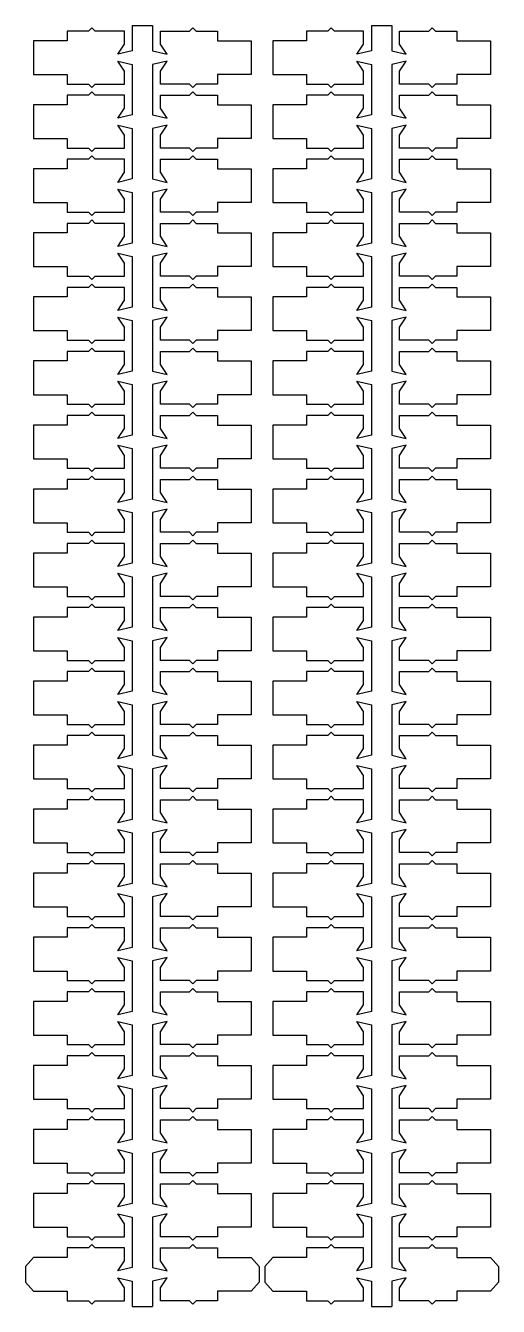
# Model space of a CAD drawing. Extents: x 0 to 42, y 0 to 114.
import ezdxf

# ---------------------------------------------------------------- set-up
doc = ezdxf.new("R2010")
doc.units = 0

# ---------------------------------------------------------------- blocks, each defined once
blk = doc.blocks.new('stem_bump')
for points in [[(-0.9, 2.85, 0), (-0.9, 0.6, 0), (-2.2, 0.3, 0), (-1.6, 1.2, 0), (-1.6, 2.35, 0), (-4.2, 2.35, 0), (-4.5, 2.65, 0), (-4.5, 2.65, 0), (-4.8, 2.35, 0), (-6.7, 2.35, 0), (-6.7, 1.5, 0), (-9.7, 1.5, 0), (-10.4, 0.7, 0), (-10.4, -0.7, 0), (-9.7, -1.5, 0), (-6.7, -1.5, 0), (-6.7, -2.35, 0), (-4.8, -2.35, 0), (-4.5, -2.65, 0), (-4.5, -2.65, 0), (-4.2, -2.35, 0), (-1.6, -2.35, 0), (-1.6, -1.2, 0), (-2.2, -0.3, 0), (-0.9, -0.6, 0), (-0.9, -2.85, 0)], [(0.9, 2.85, 0), (0.9, 0.6, 0), (2.2, 0.3, 0), (1.6, 1.2, 0), (1.6, 2.35, 0), (4.2, 2.35, 0), (4.5, 2.65, 0), (4.5, 2.65, 0), (4.8, 2.35, 0), (6.7, 2.35, 0), (6.7, 1.5, 0), (9.7, 1.5, 0), (10.4, 0.7, 0), (10.4, -0.7, 0), (9.7, -1.5, 0), (6.7, -1.5, 0), (6.7, -2.35, 0), (4.8, -2.35, 0), (4.5, -2.65, 0), (4.5, -2.65, 0), (4.2, -2.35, 0), (1.6, -2.35, 0), (1.6, -1.2, 0), (2.2, -0.3, 0), (0.9, -0.6, 0), (0.9, -2.85, 0)]]:
    blk.add_polyline3d(points)
blk = doc.blocks.new('stem')
for points in [[(-0.9, 2.85, 0), (-0.9, 0.6, 0), (-2.2, 0.3, 0), (-1.6, 1.2, 0), (-1.6, 2.35, 0), (-4.2, 2.35, 0), (-4.5, 2.65, 0), (-4.5, 2.65, 0), (-4.8, 2.35, 0), (-6.7, 2.35, 0), (-6.7, 1.5, 0), (-9.7, 1.5, 0), (-9.7, -1.5, 0), (-6.7, -1.5, 0), (-6.7, -2.35, 0), (-4.8, -2.35, 0), (-4.5, -2.65, 0), (-4.5, -2.65, 0), (-4.2, -2.35, 0), (-1.6, -2.35, 0), (-1.6, -1.2, 0), (-2.2, -0.3, 0), (-0.9, -0.6, 0), (-0.9, -2.85, 0)], [(0.9, 2.85, 0), (0.9, 0.6, 0), (2.2, 0.3, 0), (1.6, 1.2, 0), (1.6, 2.35, 0), (4.2, 2.35, 0), (4.5, 2.65, 0), (4.5, 2.65, 0), (4.8, 2.35, 0), (6.7, 2.35, 0), (6.7, 1.5, 0), (9.7, 1.5, 0), (9.7, -1.5, 0), (6.7, -1.5, 0), (6.7, -2.35, 0), (4.8, -2.35, 0), (4.5, -2.65, 0), (4.5, -2.65, 0), (4.2, -2.35, 0), (1.6, -2.35, 0), (1.6, -1.2, 0), (2.2, -0.3, 0), (0.9, -0.6, 0), (0.9, -2.85, 0)]]:
    blk.add_polyline3d(points)

msp = doc.modelspace()

# ---------------------------------------------------------------- linework, layer by layer
for p, q in [((9.5, 114), (11.3, 114)), ((30.8, 114), (32.6, 114)), ((9.5, 0), (11.3, 0)), ((30.8, 0), (32.6, 0))]:
    msp.add_line(p, q)

# ---------------------------------------------------------------- block references
for name, p in [('stem', (10.4, 111.15)), ('stem', (31.7, 111.15)), ('stem', (10.4, 105.45)), ('stem', (31.7, 105.45)), ('stem', (10.4, 99.75)), ('stem', (31.7, 99.75)), ('stem', (10.4, 94.05)), ('stem', (31.7, 94.05)), ('stem', (10.4, 88.35)), ('stem', (31.7, 88.35)), ('stem', (10.4, 82.65)), ('stem', (31.7, 82.65)), ('stem', (10.4, 76.95)), ('stem', (31.7, 76.95)), ('stem', (10.4, 71.25)), ('stem', (31.7, 71.25)), ('stem', (10.4, 65.55)), ('stem', (31.7, 65.55)), ('stem', (10.4, 59.85)), ('stem', (31.7, 59.85)), ('stem', (10.4, 54.15)), ('stem', (31.7, 54.15)), ('stem', (10.4, 48.45)), ('stem', (31.7, 48.45)), ('stem', (10.4, 42.75)), ('stem', (31.7, 42.75)), ('stem', (10.4, 37.05)), ('stem', (31.7, 37.05)), ('stem', (10.4, 31.35)), ('stem', (31.7, 31.35)), ('stem', (10.4, 25.65)), ('stem', (31.7, 25.65)), ('stem', (10.4, 19.95)), ('stem', (31.7, 19.95)), ('stem', (10.4, 14.25)), ('stem', (31.7, 14.25)), ('stem', (10.4, 8.55)), ('stem', (31.7, 8.55)), ('stem_bump', (10.4, 2.85)), ('stem_bump', (31.7, 2.85))]:
    msp.add_blockref(name, p)

doc.saveas('drawing.dxf')
